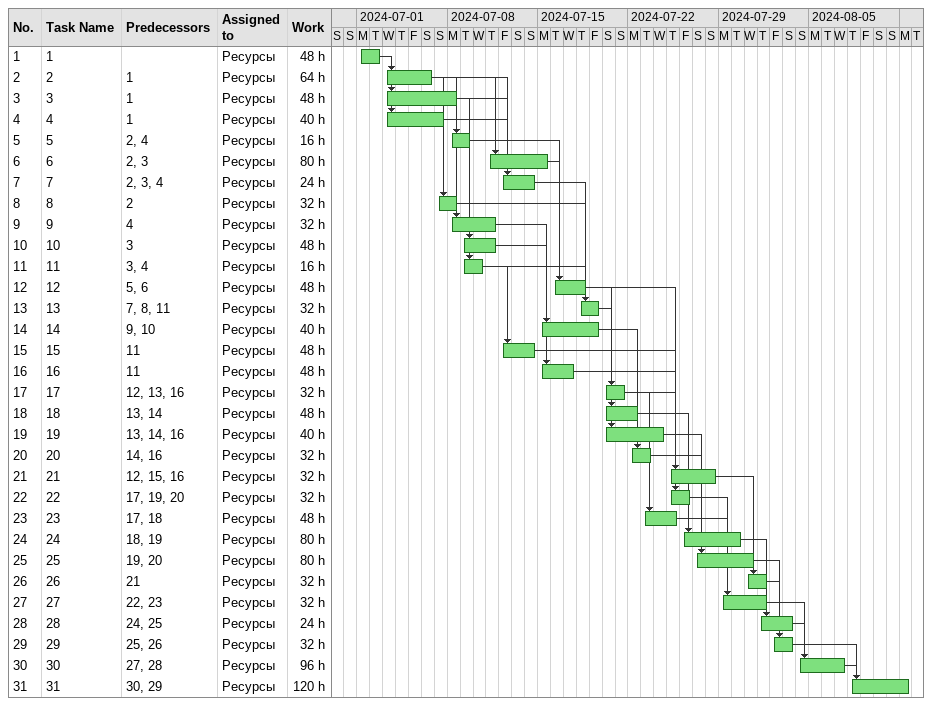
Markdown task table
| ID | Task | Start | Finish | Predecessors | Resources | Work (h) |
|---|---|---|---|---|---|---|
| 1 | 1 | 2024-07-01 | 2024-07-02 |  | Ресурсы | 48 |
| 2 | 2 | 2024-07-03 | 2024-07-06 | 1 | Ресурсы | 64 |
| 3 | 3 | 2024-07-03 | 2024-07-08 | 1 | Ресурсы | 48 |
| 4 | 4 | 2024-07-03 | 2024-07-07 | 1 | Ресурсы | 40 |
| 5 | 5 | 2024-07-08 | 2024-07-09 | 2, 4 | Ресурсы | 16 |
| 6 | 6 | 2024-07-11 | 2024-07-15 | 2, 3 | Ресурсы | 80 |
| 7 | 7 | 2024-07-12 | 2024-07-14 | 2, 3, 4 | Ресурсы | 24 |
| 8 | 8 | 2024-07-07 | 2024-07-08 | 2 | Ресурсы | 32 |
| 9 | 9 | 2024-07-08 | 2024-07-11 | 4 | Ресурсы | 32 |
| 10 | 10 | 2024-07-09 | 2024-07-11 | 3 | Ресурсы | 48 |
| 11 | 11 | 2024-07-09 | 2024-07-10 | 3, 4 | Ресурсы | 16 |
| 12 | 12 | 2024-07-16 | 2024-07-18 | 5, 6 | Ресурсы | 48 |
| 13 | 13 | 2024-07-18 | 2024-07-19 | 7, 8, 11 | Ресурсы | 32 |
| 14 | 14 | 2024-07-15 | 2024-07-19 | 9, 10 | Ресурсы | 40 |
| 15 | 15 | 2024-07-12 | 2024-07-14 | 11 | Ресурсы | 48 |
| 16 | 16 | 2024-07-15 | 2024-07-17 | 11 | Ресурсы | 48 |
| 17 | 17 | 2024-07-20 | 2024-07-21 | 12, 13, 16 | Ресурсы | 32 |
| 18 | 18 | 2024-07-20 | 2024-07-22 | 13, 14 | Ресурсы | 48 |
| 19 | 19 | 2024-07-20 | 2024-07-24 | 13, 14, 16 | Ресурсы | 40 |
| 20 | 20 | 2024-07-22 | 2024-07-23 | 14, 16 | Ресурсы | 32 |
| 21 | 21 | 2024-07-25 | 2024-07-28 | 12, 15, 16 | Ресурсы | 32 |
| 22 | 22 | 2024-07-25 | 2024-07-26 | 17, 19, 20 | Ресурсы | 32 |
| 23 | 23 | 2024-07-23 | 2024-07-25 | 17, 18 | Ресурсы | 48 |
| 24 | 24 | 2024-07-26 | 2024-07-30 | 18, 19 | Ресурсы | 80 |
| 25 | 25 | 2024-07-27 | 2024-07-31 | 19, 20 | Ресурсы | 80 |
| 26 | 26 | 2024-07-31 | 2024-08-01 | 21 | Ресурсы | 32 |
| 27 | 27 | 2024-07-29 | 2024-08-01 | 22, 23 | Ресурсы | 32 |
| 28 | 28 | 2024-08-01 | 2024-08-03 | 24, 25 | Ресурсы | 24 |
| 29 | 29 | 2024-08-02 | 2024-08-03 | 25, 26 | Ресурсы | 32 |
| 30 | 30 | 2024-08-04 | 2024-08-07 | 27, 28 | Ресурсы | 96 |
| 31 | 31 | 2024-08-08 | 2024-08-12 | 30, 29 | Ресурсы | 120 |
